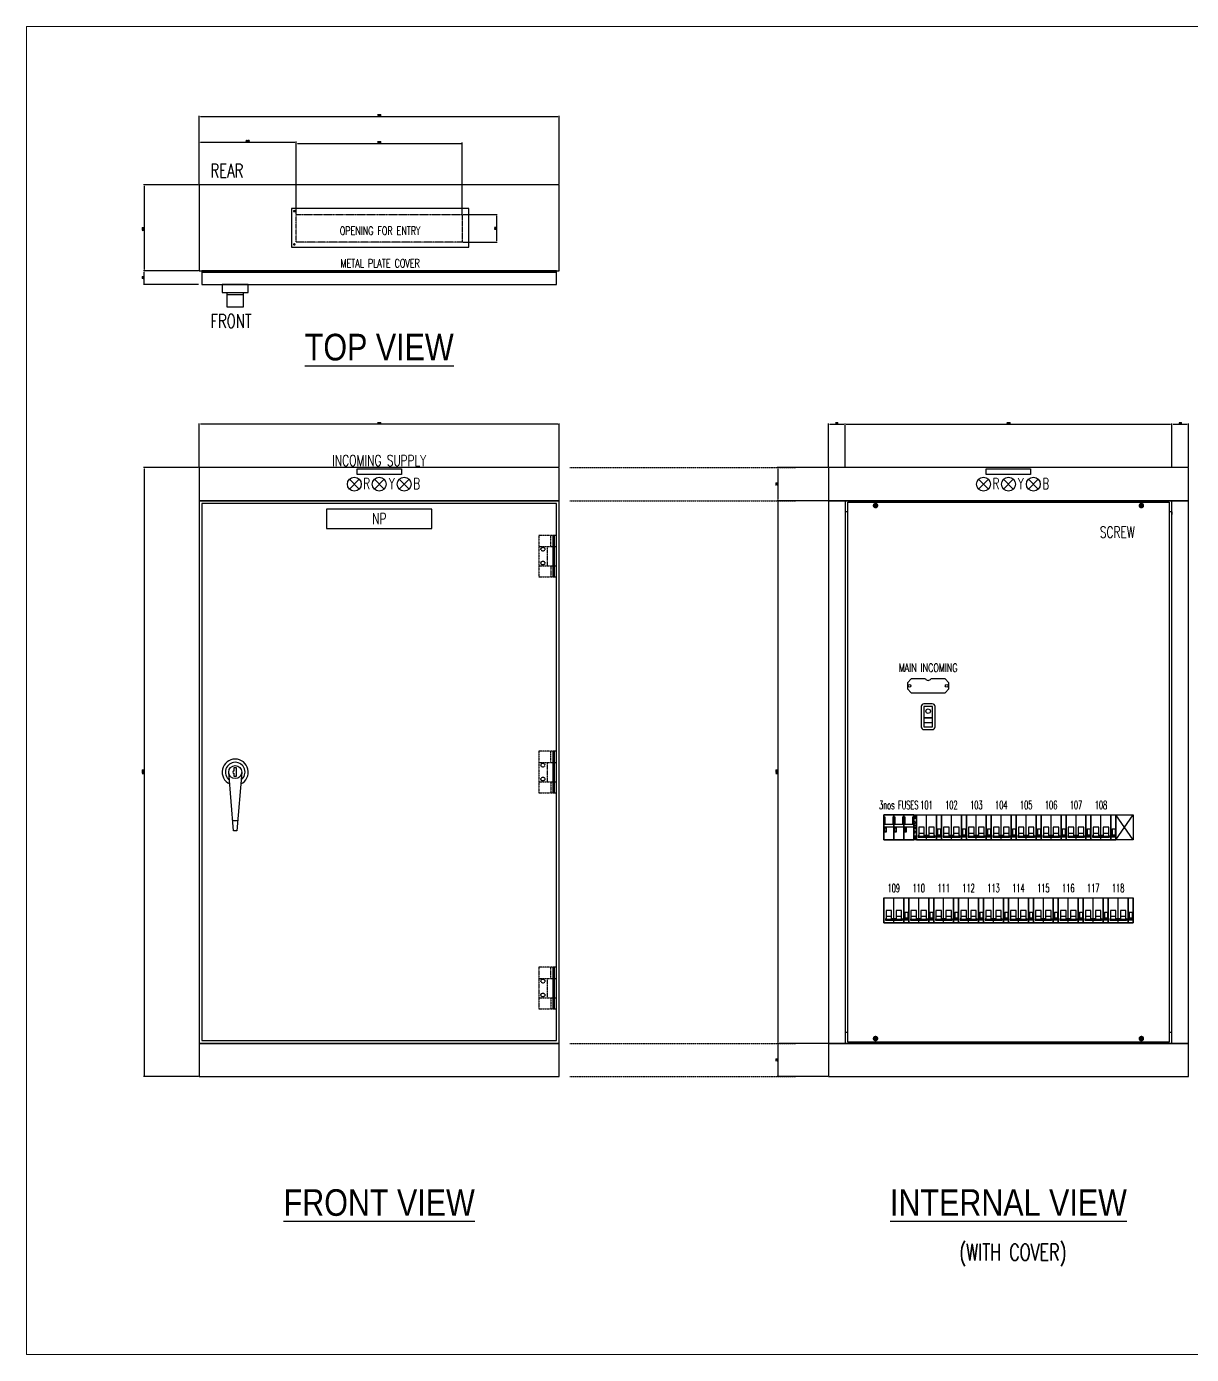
# Model space of a CAD drawing. Header units: inches. Extents: x 187 to 137830, y 99 to 66837.
# Drawn here: x 87886 to 113123, y 940 to 29717 of the extents above; entities that cross this region are included whole.
import ezdxf
from ezdxf.enums import TextEntityAlignment as Align

# ---------------------------------------------------------------- set-up
doc = ezdxf.new("R2010")
doc.units = ezdxf.units.IN
doc.header["$MEASUREMENT"] = 0
doc.linetypes.add('HIDDEN', pattern=[0.375, 0.25, -0.125])
for name, color, linetype in [('accessory', 9, 'Continuous'), ('CHANGE', 4, 'Continuous'), ('Dim', 9, 'Continuous'), ('FRAME', 3, 'Continuous'), ('text', 2, 'Continuous')]:
    doc.layers.add(name, color=color, linetype=linetype)
doc.styles.add('SIMPLEX', font='SIMPLEX.shx', dxfattribs={"width": 0.7})
doc.styles.add('VNI-HELVE-CONDENSE', font='')
doc.styles.get('VNI-HELVE-CONDENSE').set_extended_font_data('VNI-Helve-Condense')
doc.dimstyles.new('STANDARD$0', dxfattribs={"dimscale": 2, "dimtxt": 12, "dimasz": 13, "dimexe": 10, "dimexo": 10, "dimgap": 10, "dimtad": 1, "dimdec": 0, "dimzin": 0, "dimdsep": 46, "dimtxsty": 'VNI-HELVE-CONDENSE', "dimcen": 2, "dimdle": 2, "dimclrd": 1, "dimclre": 1, "dimclrt": 2, "dimadec": 0, "dimazin": 0, "dimtfac": 1, "dimtdec": 0, "dimtofl": 0, "dimtmove": 0, "dimatfit": 3, "dimfxl": 1, "dimtolj": 1, "dimtzin": 0, "dimarcsym": 1})

# ---------------------------------------------------------------- blocks, each defined once
blk = doc.blocks.new('A$C713E30C8')
at = {"layer": 'CHANGE'}
for p, q in [((-12.5, 41.6), (-12.5, 5)), ((-8, 41.6), (-8, 21)), ((8, 41.6), (-8, 41.6)), ((7.5, 46.6), (-7.5, 46.6)), ((8, 21), (8, 41.6)), ((12.5, 5), (12.5, 41.6)), ((-8, 21), (-8, 5)), ((-8, 21), (8, 21)), ((8, 21), (-8, 21)), ((-8, 13), (8, 13)), ((-8, 5), (8, 5)), ((-7.5, 0), (7.5, 0)), ((8, 5), (8, 21))]:
    blk.add_line(p, q, dxfattribs=at)
for centre, major_axis, start_param, end_param in [((-7.5, 41.6), (3.54, 3.54), 0.785398, 2.356194), ((0, 33.3), (-2.83, 2.83), 3.926991, 10.210176), ((7.5, 41.6), (-3.54, 3.54), 3.926991, 5.497787), ((-7.5, 5), (-3.54, 3.54), 0.785398, 2.356194), ((7.5, 5), (3.54, 3.54), 3.926991, 5.497787)]:
    blk.add_ellipse(centre, major_axis=major_axis, ratio=1, start_param=start_param, end_param=end_param, dxfattribs=at)
blk = doc.blocks.new('C-2P')
at = {"layer": 'CHANGE'}
for p, q in [((18, -15), (18, 22.5)), ((4, -10.4), (14, -10.4)), ((18, -22.5), (18, -17.6)), ((22, -10.4), (32, -10.4))]:
    blk.add_line(p, q, dxfattribs=at)
for points in [[(36, 22.5), (36, -22.5), (0, -22.5), (0, 22.5)], [(4, 0), (4, -15), (3, -15), (3, -17.6), (33, -17.6), (33, -15), (32, -15), (32, 0), (22, 0), (22, -15), (14, -15), (14, 0)]]:
    blk.add_lwpolyline(points, close=True, dxfattribs=at)
at = {"layer": 'CHANGE', "const_width": 3}
blk.add_lwpolyline([(3, -16.3), (33, -16.3)], dxfattribs=at)
blk = doc.blocks.new('A$C6653205B')
at = {"layer": 'CHANGE', "linetype": 'Continuous'}
for p, q in [((0, 45), (0, 0)), ((36, 0), (36, 45)), ((45, 0), (45, 45)), ((0, 0), (36, 0)), ((36, 0), (45, 0)), ((44.1, 8.3), (44.5, 8.3))]:
    blk.add_line(p, q, dxfattribs=at)
at = {"layer": 'CHANGE'}
for p, q in [((36, 45), (45, 45)), ((36, 2.3), (36, 42.8)), ((45, 42.8), (45, 2.3)), ((45, 6.5), (32.9, 6.5)), ((45, 5.6), (32.9, 5.6)), ((45, 5.4), (32.9, 5.4)), ((45, 4.7), (32.9, 4.7)), ((45, 8.3), (36, 8.3)), ((45, 7.4), (36, 7.4)), ((38.2, 19.5), (43.6, 19.5)), ((38.2, 19.5), (38.2, 8.3)), ((43.6, 19.5), (43.6, 8.3))]:
    blk.add_line(p, q, dxfattribs=at)
at = {"layer": 'CHANGE', "linetype": 'ByBlock', "zscale": 0.0393700787401575}
blk.add_blockref('C-2P', (0, 22.5), dxfattribs=at)
blk = doc.blocks.new('*D110')
at = {"layer": 'DEFPOINTS', "color": 0, "transparency": 16777216}
for p in [(91626, 20161), (90432, 6961), (91626, 6961)]:
    blk.add_point(p, dxfattribs=at)
at = {"layer": 'Dim', "color": 8, "lineweight": -2, "transparency": 16777216}
for p, q in [((91611, 20161), (90417, 20161)), ((90432, 20134), (90432, 6988)), ((91611, 6961), (90417, 6961))]:
    blk.add_line(p, q, dxfattribs=at)
at = {"layer": 'Dim', "color": 8, "transparency": 16777216}
for points in [[(90428, 20134), (90437, 20134), (90432, 20161)], [(90428, 6988), (90437, 6988), (90432, 6961)]]:
    blk.add_solid(points, dxfattribs=at)
at = {"layer": 'Dim', "color": 6, "transparency": 16777216, "insert": (90404, 13561), "char_height": 27, "attachment_point": 5, "rotation": 90, "style": 'SIMPLEX'}
blk.add_mtext('\\A1;13200', dxfattribs=at)
blk = doc.blocks.new('*D127')
at = {"layer": 'DEFPOINTS', "color": 0, "transparency": 16777216}
for p in [(91626, 21097), (91626, 20161), (99426, 20161)]:
    blk.add_point(p, dxfattribs=at)
at = {"layer": 'Dim', "color": 8, "lineweight": -2, "transparency": 16777216}
for p, q in [((91626, 20176), (91626, 21112)), ((99399, 21097), (91653, 21097)), ((99426, 20176), (99426, 21112))]:
    blk.add_line(p, q, dxfattribs=at)
at = {"layer": 'Dim', "color": 8, "transparency": 16777216}
for points in [[(91653, 21101), (91653, 21092), (91626, 21097)], [(99399, 21101), (99399, 21092), (99426, 21097)]]:
    blk.add_solid(points, dxfattribs=at)
at = {"layer": 'Dim', "color": 6, "transparency": 16777216, "insert": (95526, 21125), "char_height": 27, "attachment_point": 5, "style": 'SIMPLEX'}
blk.add_mtext('\\A1;7800', dxfattribs=at)
blk = doc.blocks.new('LIGHT45')
at = {"layer": 'CHANGE'}
for p, q in [((-53.8, -8.8), (-36.2, 8.8)), ((-53.8, 8.8), (-36.2, -8.8)), ((-8.8, 8.8), (8.8, -8.8)), ((-8.8, -8.8), (8.8, 8.8)), ((36.2, 8.8), (53.8, -8.8)), ((36.2, -8.8), (53.8, 8.8))]:
    blk.add_line(p, q, dxfattribs=at)
for centre in [(-45, 0), (0, 0), (45, 0)]:
    blk.add_circle(centre, 12.5, dxfattribs=at)
blk = doc.blocks.new('*D114')
at = {"layer": 'DEFPOINTS', "color": 0, "transparency": 16777216}
for p in [(99426, 27768), (91626, 26290), (99426, 26284)]:
    blk.add_point(p, dxfattribs=at)
at = {"layer": 'Dim', "color": 8, "lineweight": -2, "transparency": 16777216}
for p, q in [((91626, 26305), (91626, 27783)), ((91653, 27768), (99399, 27768)), ((99426, 26299), (99426, 27783))]:
    blk.add_line(p, q, dxfattribs=at)
at = {"layer": 'Dim', "color": 8, "transparency": 16777216}
for points in [[(91653, 27772), (91653, 27763), (91626, 27768)], [(99399, 27772), (99399, 27763), (99426, 27768)]]:
    blk.add_solid(points, dxfattribs=at)
at = {"layer": 'Dim', "color": 6, "transparency": 16777216, "insert": (95526, 27796), "char_height": 27, "attachment_point": 5, "style": 'SIMPLEX'}
blk.add_mtext('\\A1;7800', dxfattribs=at)
blk = doc.blocks.new('*D115')
at = {"layer": 'DEFPOINTS', "color": 0, "transparency": 16777216}
for p in [(91626, 26284), (90432, 24424), (91626, 24424)]:
    blk.add_point(p, dxfattribs=at)
at = {"layer": 'Dim', "color": 8, "lineweight": -2, "transparency": 16777216}
for p, q in [((91611, 26284), (90417, 26284)), ((90432, 26257), (90432, 24451)), ((91611, 24424), (90417, 24424))]:
    blk.add_line(p, q, dxfattribs=at)
at = {"layer": 'Dim', "color": 8, "transparency": 16777216}
for points in [[(90428, 26257), (90437, 26257), (90432, 26284)], [(90428, 24451), (90437, 24451), (90432, 24424)]]:
    blk.add_solid(points, dxfattribs=at)
at = {"layer": 'Dim', "color": 6, "transparency": 16777216, "insert": (90404, 25324), "char_height": 27, "attachment_point": 5, "rotation": 90, "style": 'SIMPLEX'}
blk.add_mtext('\\A1;1860', dxfattribs=at)
blk = doc.blocks.new('*D130')
at = {"layer": 'DEFPOINTS', "color": 0, "transparency": 16777216}
for p in [(90432, 24424), (91626, 24424), (91626, 24124)]:
    blk.add_point(p, dxfattribs=at)
at = {"layer": 'Dim', "color": 8, "lineweight": -2, "transparency": 16777216}
for p, q in [((91611, 24424), (90417, 24424)), ((90432, 24151), (90432, 24397)), ((91611, 24124), (90417, 24124))]:
    blk.add_line(p, q, dxfattribs=at)
at = {"layer": 'Dim', "color": 8, "transparency": 16777216}
for points in [[(90428, 24397), (90437, 24397), (90432, 24424)], [(90428, 24151), (90437, 24151), (90432, 24124)]]:
    blk.add_solid(points, dxfattribs=at)
at = {"layer": 'Dim', "color": 6, "transparency": 16777216, "insert": (90404, 24274), "char_height": 27, "attachment_point": 5, "rotation": 90, "style": 'SIMPLEX'}
blk.add_mtext('\\A1;300', dxfattribs=at)
blk = doc.blocks.new('HINGE')
at = {"layer": 'accessory', "linetype": 'HIDDEN', "ltscale": 0.5}
for p, q in [((10.5, 17.5), (10.5, 37.5)), ((32.5, 17.5), (0.5, 17.5)), ((17.5, -17.5), (17.5, 17.5)), ((32.5, -17.5), (0.5, -17.5)), ((10.5, -17.5), (10.5, -37.5))]:
    blk.add_line(p, q, dxfattribs=at)
blk.add_lwpolyline([(0.5, -17.5), (0.5, -37.5), (32.5, -37.5), (32.5, 37.5), (0.5, 37.5), (0.5, 17.5)], dxfattribs=at)
at = {"layer": 'accessory', "linetype": 'HIDDEN', "ltscale": 0.5, "const_width": 5}
blk.add_lwpolyline([(5.5, -37.5), (5.5, 37.5)], dxfattribs=at)
at = {"layer": 'accessory', "linetype": 'HIDDEN', "ltscale": 0.5}
for centre in [(25, 12.5), (25, -12.5)]:
    blk.add_circle(centre, 3.5, dxfattribs=at)
blk = doc.blocks.new('A$C60B25F5B')
at = {"xscale": -1, "rotation": 180}
blk.add_blockref('HINGE', (-0.5, 37.5), dxfattribs=at)
blk = doc.blocks.new('*D131')
at = {"layer": 'DEFPOINTS', "color": 0, "transparency": 16777216}
for p in [(105258, 20161), (104162, 19441), (105258, 19441)]:
    blk.add_point(p, dxfattribs=at)
at = {"layer": 'Dim', "color": 8, "lineweight": -2, "transparency": 16777216}
for p, q in [((105243, 20161), (104147, 20161)), ((104162, 20134), (104162, 19468)), ((105243, 19441), (104147, 19441))]:
    blk.add_line(p, q, dxfattribs=at)
at = {"layer": 'Dim', "color": 8, "transparency": 16777216}
for points in [[(104157, 20134), (104166, 20134), (104162, 20161)], [(104157, 19468), (104166, 19468), (104162, 19441)]]:
    blk.add_solid(points, dxfattribs=at)
at = {"layer": 'Dim', "color": 6, "transparency": 16777216, "insert": (104133, 19801), "char_height": 27, "attachment_point": 5, "rotation": 90, "style": 'SIMPLEX'}
blk.add_mtext('\\A1;720', dxfattribs=at)
blk = doc.blocks.new('*D132')
at = {"layer": 'DEFPOINTS', "color": 0, "transparency": 16777216}
for p in [(105258, 19441), (104162, 7681), (105258, 7681)]:
    blk.add_point(p, dxfattribs=at)
at = {"layer": 'Dim', "color": 8, "lineweight": -2, "transparency": 16777216}
for p, q in [((105243, 19441), (104147, 19441)), ((104162, 19414), (104162, 7708)), ((105243, 7681), (104147, 7681))]:
    blk.add_line(p, q, dxfattribs=at)
at = {"layer": 'Dim', "color": 8, "transparency": 16777216}
for points in [[(104157, 19414), (104166, 19414), (104162, 19441)], [(104157, 7708), (104166, 7708), (104162, 7681)]]:
    blk.add_solid(points, dxfattribs=at)
at = {"layer": 'Dim', "color": 6, "transparency": 16777216, "insert": (104133, 13561), "char_height": 27, "attachment_point": 5, "rotation": 90, "style": 'SIMPLEX'}
blk.add_mtext('\\A1;11760', dxfattribs=at)
blk = doc.blocks.new('*D133')
at = {"layer": 'DEFPOINTS', "color": 0, "transparency": 16777216}
for p in [(105258, 7681), (104162, 6961), (105258, 6961)]:
    blk.add_point(p, dxfattribs=at)
at = {"layer": 'Dim', "color": 8, "lineweight": -2, "transparency": 16777216}
for p, q in [((105243, 7681), (104147, 7681)), ((104162, 7654), (104162, 6988)), ((105243, 6961), (104147, 6961))]:
    blk.add_line(p, q, dxfattribs=at)
at = {"layer": 'Dim', "color": 8, "transparency": 16777216}
for points in [[(104157, 7654), (104166, 7654), (104162, 7681)], [(104157, 6988), (104166, 6988), (104162, 6961)]]:
    blk.add_solid(points, dxfattribs=at)
at = {"layer": 'Dim', "color": 6, "transparency": 16777216, "insert": (104133, 7321), "char_height": 27, "attachment_point": 5, "rotation": 90, "style": 'SIMPLEX'}
blk.add_mtext('\\A1;720', dxfattribs=at)
blk = doc.blocks.new('*D134')
at = {"layer": 'DEFPOINTS', "color": 0, "transparency": 16777216}
for p in [(105618, 21097), (105258, 20161), (105618, 20161)]:
    blk.add_point(p, dxfattribs=at)
at = {"layer": 'Dim', "color": 8, "lineweight": -2, "transparency": 16777216}
for p, q in [((105258, 20176), (105258, 21112)), ((105285, 21097), (105591, 21097)), ((105618, 20176), (105618, 21112))]:
    blk.add_line(p, q, dxfattribs=at)
at = {"layer": 'Dim', "color": 8, "transparency": 16777216}
for points in [[(105285, 21101), (105285, 21092), (105258, 21097)], [(105591, 21101), (105591, 21092), (105618, 21097)]]:
    blk.add_solid(points, dxfattribs=at)
at = {"layer": 'Dim', "color": 6, "transparency": 16777216, "insert": (105438, 21125), "char_height": 27, "attachment_point": 5, "style": 'SIMPLEX'}
blk.add_mtext('\\A1;360', dxfattribs=at)
blk = doc.blocks.new('*D135')
at = {"layer": 'DEFPOINTS', "color": 0, "transparency": 16777216}
for p in [(112698, 21097), (105618, 20161), (112698, 20161)]:
    blk.add_point(p, dxfattribs=at)
at = {"layer": 'Dim', "color": 8, "lineweight": -2, "transparency": 16777216}
for p, q in [((105618, 20176), (105618, 21112)), ((105645, 21097), (112671, 21097)), ((112698, 20176), (112698, 21112))]:
    blk.add_line(p, q, dxfattribs=at)
at = {"layer": 'Dim', "color": 8, "transparency": 16777216}
for points in [[(105645, 21101), (105645, 21092), (105618, 21097)], [(112671, 21101), (112671, 21092), (112698, 21097)]]:
    blk.add_solid(points, dxfattribs=at)
at = {"layer": 'Dim', "color": 6, "transparency": 16777216, "insert": (109158, 21125), "char_height": 27, "attachment_point": 5, "style": 'SIMPLEX'}
blk.add_mtext('\\A1;7080', dxfattribs=at)
blk = doc.blocks.new('*D136')
at = {"layer": 'DEFPOINTS', "color": 0, "transparency": 16777216}
for p in [(113058, 21097), (112698, 20161), (113058, 20161)]:
    blk.add_point(p, dxfattribs=at)
at = {"layer": 'Dim', "color": 8, "lineweight": -2, "transparency": 16777216}
for p, q in [((112698, 20176), (112698, 21112)), ((112725, 21097), (113031, 21097)), ((113058, 20176), (113058, 21112))]:
    blk.add_line(p, q, dxfattribs=at)
at = {"layer": 'Dim', "color": 8, "transparency": 16777216}
for points in [[(112725, 21101), (112725, 21092), (112698, 21097)], [(113031, 21101), (113031, 21092), (113058, 21097)]]:
    blk.add_solid(points, dxfattribs=at)
at = {"layer": 'Dim', "color": 6, "transparency": 16777216, "insert": (112878, 21125), "char_height": 27, "attachment_point": 5, "style": 'SIMPLEX'}
blk.add_mtext('\\A1;360', dxfattribs=at)
blk = doc.blocks.new('e-02sqmm')
at = {"linetype": 'ByBlock'}
for p, q in [((5, 20), (0, 20)), ((5, 18), (0, 18)), ((5, 16), (0, 16)), ((5, 3), (0, 3)), ((5, -3), (0, -3)), ((5, -16), (0, -16)), ((5, -18), (0, -18)), ((5, -20), (0, -20))]:
    blk.add_line(p, q, dxfattribs=at)
blk.add_lwpolyline([(0, -21), (5, -21), (5, 21), (0, 21)], close=True, dxfattribs=at)
at = {"linetype": 'ByBlock', "const_width": 0.8}
for points in [[(1.2, 7.2), (3.8, 9.8)], [(1.2, -9.8), (3.8, -7.2)]]:
    blk.add_lwpolyline(points, dxfattribs=at)
at = {"linetype": 'ByBlock'}
for centre, radius in [((2.5, 8.5), 2), ((2.5, 0), 1), ((2.5, -8.5), 2)]:
    blk.add_circle(centre, radius, dxfattribs=at)
blk = doc.blocks.new('LABEL2')
blk.add_lwpolyline([(-5, 25), (-30.5, 25), (-37.5, 18), (-37.5, 7), (-30.5, 0), (30.5, 0), (37.5, 7), (37.5, 18), (30.5, 25), (5, 25)])
for centre in [(-33.5, 12.5), (33.5, 12.5)]:
    blk.add_circle(centre, 2.5)
blk.add_arc((0, 28.2), 5.94, 212.6579, 327.3421)
blk = doc.blocks.new('A$C2E3C6996')
at = {"layer": 'CHANGE', "linetype": 'Continuous'}
for p, q in [((-3, -106.3), (-11.8, 0)), ((11.8, 0), (3, -106.3)), ((3, -106.3), (-3, -106.3))]:
    blk.add_line(p, q, dxfattribs=at)
blk.add_lwpolyline([(-1.9, 2.4), (-1.9, 8), (1.9, 8), (1.9, -8), (-1.9, -8), (-1.9, -2.4)], dxfattribs=at)
blk.add_circle((0, 0), 11.8, dxfattribs=at)
for centre, radius, start, end in [((0, 0), 23.6, 295.1222, 244.8778), ((0, 0), 17.7, 306.8699, 233.1301), ((-1.9, 0), 2.36, 90, 270), ((0, -76.2), 11.5, 246.5353, 293.4647)]:
    blk.add_arc(centre, radius, start, end, dxfattribs=at)
blk = doc.blocks.new('LOCK NEW')
at = {"layer": 'FRAME'}
blk.add_blockref('A$C2E3C6996', (0, 0), dxfattribs=at)
blk = doc.blocks.new('LOCK NEW_TOP')
at = {"layer": 'FRAME'}
for p, q in [((15, 18.4), (-15, 18.4)), ((15, 18.1), (-15, 18.1))]:
    blk.add_line(p, q, dxfattribs=at)
for points in [[(-15, 14), (-15, 40), (15, 40), (15, 14)], [(23.6, 14), (23.6, 0), (-23.6, 0), (-23.6, 14), (23.6, 14)]]:
    blk.add_lwpolyline(points, dxfattribs=at)
blk = doc.blocks.new('*D120')
at = {"layer": 'DEFPOINTS', "color": 0, "transparency": 16777216}
for p in [(93726, 27213), (91626, 26284), (93726, 26284)]:
    blk.add_point(p, dxfattribs=at)
at = {"layer": 'Dim', "color": 8, "lineweight": -2, "transparency": 16777216}
for p, q in [((91626, 26299), (91626, 27228)), ((91653, 27213), (93699, 27213)), ((93726, 26299), (93726, 27228))]:
    blk.add_line(p, q, dxfattribs=at)
at = {"layer": 'Dim', "color": 8, "transparency": 16777216}
for points in [[(91653, 27218), (91653, 27209), (91626, 27213)], [(93699, 27218), (93699, 27209), (93726, 27213)]]:
    blk.add_solid(points, dxfattribs=at)
at = {"layer": 'Dim', "color": 6, "transparency": 16777216, "insert": (92676, 27242), "char_height": 27, "attachment_point": 5, "style": 'SIMPLEX'}
blk.add_mtext('\\A1;2100', dxfattribs=at)
blk = doc.blocks.new('*D128')
at = {"layer": 'DEFPOINTS', "color": 0, "transparency": 16777216}
for p in [(97326, 27186), (93726, 25644), (97326, 25644)]:
    blk.add_point(p, dxfattribs=at)
at = {"layer": 'Dim', "color": 8, "lineweight": -2, "transparency": 16777216}
for p, q in [((93726, 25659), (93726, 27201)), ((93753, 27186), (97299, 27186)), ((97326, 25659), (97326, 27201))]:
    blk.add_line(p, q, dxfattribs=at)
at = {"layer": 'Dim', "color": 8, "transparency": 16777216}
for points in [[(93753, 27190), (93753, 27181), (93726, 27186)], [(97299, 27190), (97299, 27181), (97326, 27186)]]:
    blk.add_solid(points, dxfattribs=at)
at = {"layer": 'Dim', "color": 6, "transparency": 16777216, "insert": (95526, 27214), "char_height": 27, "attachment_point": 5, "style": 'SIMPLEX'}
blk.add_mtext('\\A1;3600', dxfattribs=at)
blk = doc.blocks.new('*D129')
at = {"layer": 'DEFPOINTS', "color": 0, "transparency": 16777216}
for p in [(97326, 25644), (97326, 25044), (98069, 25044)]:
    blk.add_point(p, dxfattribs=at)
at = {"layer": 'Dim', "color": 8, "lineweight": -2, "transparency": 16777216}
for p, q in [((97341, 25644), (98084, 25644)), ((98069, 25617), (98069, 25071)), ((97341, 25044), (98084, 25044))]:
    blk.add_line(p, q, dxfattribs=at)
at = {"layer": 'Dim', "color": 8, "transparency": 16777216}
for points in [[(98064, 25617), (98073, 25617), (98069, 25644)], [(98064, 25071), (98073, 25071), (98069, 25044)]]:
    blk.add_solid(points, dxfattribs=at)
at = {"layer": 'Dim', "color": 6, "transparency": 16777216, "insert": (98040, 25344), "char_height": 27, "attachment_point": 5, "rotation": 90, "style": 'SIMPLEX'}
blk.add_mtext('\\A1;600', dxfattribs=at)

msp = doc.modelspace()

# ---------------------------------------------------------------- hatches: boundary and pattern name
at = {"layer": 'CHANGE'}
for points in [[(93716.26, 25716.6, 1), (93656.26, 25716.6, 1)], [(93716.26, 24996.6, -1), (93656.26, 24996.6, -1)]]:
    msp.add_hatch(color=256, dxfattribs=at).paths.add_polyline_path(points)

# ---------------------------------------------------------------- linework, layer by layer
at = {"color": 6, "linetype": 'Continuous', "lineweight": 0}
msp.add_lwpolyline([(87885.66, 29716.93), (137830.06, 29716.93), (137830.06, 940.2), (87885.66, 940.2)], close=True, dxfattribs=at)
at = {"layer": 'accessory'}
for points in [[(95046.24, 20130.71), (96006.24, 20130.71), (96006.24, 20010.71), (95046.24, 20010.71), (95046.24, 20130.71)], [(108678.24, 20130.71), (109638.24, 20130.71), (109638.24, 20010.71), (108678.24, 20010.71), (108678.24, 20130.71)]]:
    msp.add_lwpolyline(points, dxfattribs=at)
at = {"layer": 'accessory', "const_width": 60}
for points in [[(106248.24, 19335.71, 1), (106308.24, 19335.71, 1)], [(112068.24, 19335.71, -1), (112008.24, 19335.71, -1)], [(106248.24, 7785.71, -1), (106308.24, 7785.71, -1)], [(112068.24, 7785.71, 1), (112008.24, 7785.71, 1)]]:
    msp.add_lwpolyline(points, format="xyb", close=True, dxfattribs=at)
at = {"layer": 'CHANGE', "linetype": 'HIDDEN', "ltscale": 1.5}
for p, q in [((99652.36, 20160.71), (104543.45, 20160.71)), ((99652.36, 19440.71), (104543.45, 19440.71)), ((99652.36, 7680.71), (104543.45, 7680.71)), ((99652.36, 6960.71), (104543.45, 6960.71))]:
    msp.add_line(p, q, dxfattribs=at)
at = {"layer": 'CHANGE'}
for p, q in [((106458.24, 12591.71), (106482.24, 12591.71)), ((106458.24, 12435.71), (106482.24, 12435.71)), ((106674.24, 12423.71), (106458.24, 12423.71)), ((106482.24, 12591.71), (106482.24, 12435.71)), ((106650.24, 12591.71), (106674.24, 12591.71)), ((106650.24, 12591.71), (106650.24, 12435.71)), ((106650.24, 12435.71), (106674.24, 12435.71)), ((106674.24, 12591.71), (106698.24, 12591.71)), ((106674.24, 12435.71), (106698.24, 12435.71)), ((106890.24, 12423.71), (106674.24, 12423.71)), ((106698.24, 12591.71), (106698.24, 12435.71)), ((106866.24, 12591.71), (106890.24, 12591.71)), ((106866.24, 12591.71), (106866.24, 12435.71)), ((106866.24, 12435.71), (106890.24, 12435.71)), ((106890.24, 12591.71), (106914.24, 12591.71)), ((106890.24, 12435.71), (106914.24, 12435.71)), ((107106.24, 12423.71), (106890.24, 12423.71)), ((106914.24, 12591.71), (106914.24, 12435.71)), ((107082.24, 12591.71), (107106.24, 12591.71)), ((107082.24, 12591.71), (107082.24, 12435.71)), ((107082.24, 12435.71), (107106.24, 12435.71)), ((106674.24, 12363.71), (106458.24, 12363.71)), ((106458.24, 12267.71), (106518.24, 12267.71)), ((106464.24, 12351.71), (106506.24, 12351.71)), ((106464.24, 12351.71), (106464.24, 12279.71)), ((106464.24, 12279.71), (106506.24, 12279.71)), ((106506.24, 12279.71), (106506.24, 12351.71)), ((106518.24, 12267.71), (106518.24, 12363.71)), ((106890.24, 12363.71), (106674.24, 12363.71)), ((106674.24, 12267.71), (106734.24, 12267.71)), ((106680.24, 12351.71), (106722.24, 12351.71)), ((106680.24, 12351.71), (106680.24, 12279.71)), ((106680.24, 12279.71), (106722.24, 12279.71)), ((106722.24, 12279.71), (106722.24, 12351.71)), ((106734.24, 12267.71), (106734.24, 12363.71)), ((107106.24, 12363.71), (106890.24, 12363.71)), ((106890.24, 12267.71), (106950.24, 12267.71)), ((106896.24, 12351.71), (106938.24, 12351.71)), ((106896.24, 12351.71), (106896.24, 12279.71)), ((106896.24, 12279.71), (106938.24, 12279.71)), ((106938.24, 12279.71), (106938.24, 12351.71)), ((106950.24, 12267.71), (106950.24, 12363.71))]:
    msp.add_line(p, q, dxfattribs=at)
at = {"layer": 'CHANGE', "linetype": 'Continuous'}
msp.add_lwpolyline([(93626.26, 24936.6), (97466.26, 24936.6), (97466.26, 25776.6), (93626.26, 25776.6)], close=True, dxfattribs=at)
at = {"layer": 'CHANGE', "linetype": 'HIDDEN'}
msp.add_lwpolyline([(93726.24, 25643.96), (97326.24, 25643.96), (97326.24, 25043.96), (93726.24, 25043.96)], close=True, dxfattribs=at)
at = {"layer": 'CHANGE'}
for points in [[(94386.24, 18840.71), (96666.24, 18840.71), (96666.24, 19260.71), (94386.24, 19260.71)], [(106674.24, 12633.71), (106458.24, 12633.71), (106458.24, 12093.71), (106674.24, 12093.71)], [(106458.24, 12633.71), (106674.24, 12633.71), (106674.24, 12093.71), (106458.24, 12093.71)], [(106458.24, 12633.71), (106674.24, 12633.71), (106674.24, 12423.71), (106458.24, 12423.71)], [(106890.24, 12633.71), (106674.24, 12633.71), (106674.24, 12093.71), (106890.24, 12093.71)], [(106674.24, 12633.71), (106890.24, 12633.71), (106890.24, 12093.71), (106674.24, 12093.71)], [(106674.24, 12633.71), (106890.24, 12633.71), (106890.24, 12423.71), (106674.24, 12423.71)], [(107106.24, 12633.71), (106890.24, 12633.71), (106890.24, 12093.71), (107106.24, 12093.71)], [(106890.24, 12633.71), (107106.24, 12633.71), (107106.24, 12093.71), (106890.24, 12093.71)], [(106890.24, 12633.71), (107106.24, 12633.71), (107106.24, 12423.71), (106890.24, 12423.71)]]:
    msp.add_lwpolyline(points, close=True, dxfattribs=at)
at = {"layer": 'Dim', "ltscale": 50}
for p, q in [((111486.24, 12093.71), (111858.24, 12633.71)), ((111858.24, 12093.71), (111486.24, 12633.71))]:
    msp.add_line(p, q, dxfattribs=at)
for points in [[(95554.6, 24622.26, 0, 0, 0), (95554.6, 24797.11, 240, 0, 0), (95554.6, 24871.41, 0, 0, 0)], [(111069.28, 18606.03, 0, 0, 0), (112038.24, 18606.03, 0, 0, 0), (112038.24, 19118.75, 240, 0, 0), (112038.24, 19271.33, 0, 0, 0)]]:
    msp.add_lwpolyline(points, format="xyseb", dxfattribs=at)
at = {"layer": 'Dim', "linetype": 'ByBlock', "const_width": 48}
msp.add_lwpolyline([(91686.24, 24399.52), (99366.24, 24399.52)], dxfattribs=at)
at = {"layer": 'Dim', "linetype": 'ByBlock'}
msp.add_lwpolyline([(105678.24, 19410.71), (112638.24, 19410.71), (112638.24, 7710.71), (105678.24, 7710.71)], close=True, dxfattribs=at)
at = {"layer": 'FRAME'}
for p, q in [((105618.24, 19440.71), (105618.24, 7680.71)), ((112698.24, 7680.71), (112698.24, 19440.71)), ((105678.24, 19200.71), (105618.24, 19200.71)), ((105678.24, 19200.71), (105618.24, 19200.71)), ((112698.24, 19200.71), (112638.24, 19200.71)), ((112698.24, 19200.71), (112698.24, 19140.71)), ((105618.24, 7920.71), (105678.24, 7920.71)), ((112638.24, 7920.71), (112698.24, 7920.71))]:
    msp.add_line(p, q, dxfattribs=at)
msp.add_lwpolyline([(91626.24, 24423.52), (99426.24, 24423.52), (99426.24, 26283.52), (91626.24, 26283.52), (91626.24, 24423.52)], dxfattribs=at)
for points in [[(91686.24, 24123.52), (99366.24, 24123.52), (99366.24, 24423.52), (91686.24, 24423.52)], [(91626.24, 19440.71), (91626.24, 7680.71), (99426.24, 7680.71), (99426.24, 19440.71)], [(91686.24, 19380.71), (91686.24, 7740.71), (99366.24, 7740.71), (99366.24, 19380.71)], [(105258.24, 19440.71), (105258.24, 7680.71), (113058.24, 7680.71), (113058.24, 19440.71)], [(106458.24, 12633.71), (111858.24, 12633.71), (111858.24, 12093.71), (106458.24, 12093.71)], [(106458.24, 10833.71), (111858.24, 10833.71), (111858.24, 10293.71), (106458.24, 10293.71)]]:
    msp.add_lwpolyline(points, close=True, dxfattribs=at)
at = {"layer": 'FRAME', "color": 7}
for points in [[(91626.24, 19440.71), (99426.24, 19440.71), (99426.24, 20160.71), (91626.24, 20160.71)], [(105258.24, 19440.71), (113058.24, 19440.71), (113058.24, 20160.71), (105258.24, 20160.71)], [(91626.24, 6960.71), (99426.24, 6960.71), (99426.24, 7680.71), (91626.24, 7680.71)], [(105258.24, 6960.71), (113058.24, 6960.71), (113058.24, 7680.71), (105258.24, 7680.71)]]:
    msp.add_lwpolyline(points, close=True, dxfattribs=at)

# ---------------------------------------------------------------- block references
at = {"xscale": 12, "yscale": 12, "zscale": 12}
for p in [(95526.24, 19800.71), (109158.24, 19800.71)]:
    msp.add_blockref('LIGHT45', p, dxfattribs=at)
at = {"linetype": 'Continuous', "xscale": -12, "yscale": 12, "zscale": 12}
for p in [(99366.24, 17790.71), (99366.24, 13110.71), (99366.24, 8430.71)]:
    msp.add_blockref('A$C60B25F5B', p, dxfattribs=at)
at = {"ltscale": 50, "xscale": 12, "yscale": 12, "zscale": 12}
for p in [(107166.24, 12093.71), (107706.24, 12093.71), (108246.24, 12093.71), (108786.24, 12093.71), (109326.24, 12093.71), (109866.24, 12093.71), (110406.24, 12093.71), (110946.24, 12093.71), (106458.24, 10293.71), (106998.24, 10293.71), (107538.24, 10293.71), (108078.24, 10293.71), (108618.24, 10293.71), (109158.24, 10293.71), (109698.24, 10293.71), (110238.24, 10293.71), (110778.24, 10293.71), (111318.24, 10293.71)]:
    msp.add_blockref('A$C6653205B', p, dxfattribs=at)
at = {"layer": 'Dim', "ltscale": 50, "xscale": -12, "yscale": 12, "zscale": 12, "rotation": 180}
msp.add_blockref('LOCK NEW_TOP', (92406.24, 24123.52), dxfattribs=at)
at = {"layer": 'Dim', "ltscale": 50, "xscale": 12, "yscale": 12, "zscale": 12}
for name, p in [('LABEL2', (107418.24, 15280.32)), ('A$C713E30C8', (107418.24, 14481.1)), ('LOCK NEW', (92406.24, 13560.71)), ('e-02sqmm', (107106.24, 12363.71))]:
    msp.add_blockref(name, p, dxfattribs=at)

# ---------------------------------------------------------------- texts
at = {"layer": 'text', "linetype": 'ByBlock', "style": 'SIMPLEX', "width": 0.7}
for s, p in [('REAR', (91870.79, 26595.11)), ('FRONT', (91870.79, 23335.41))]:
    msp.add_text(s, height=300, dxfattribs=at).set_placement(p, align=Align.MIDDLE_LEFT)
at = {"layer": 'text', "style": 'SIMPLEX'}
for s, height, width, p in [('OPENING FOR ENTRY', 180, 0.7, (95546.26, 25291.41)), ('METAL PLATE COVER', 180, 0.7, (95546.26, 24586.48)), ('INCOMING SUPPLY', 240, 0.7, (95526.24, 20310.71)), ('R', 240, 0.7, (95256.24, 19812.71)), ('Y', 240, 0.7, (95796.24, 19812.71)), ('B', 240, 0.7, (96336.24, 19812.71)), ('R', 240, 0.7, (108888.24, 19812.71)), ('Y', 240, 0.7, (109428.24, 19812.71)), ('B', 240, 0.7, (109968.24, 19812.71)), ('SCREW', 240, 0.7, (111516.14, 18760.26)), ('MAIN INCOMING', 180, 0.7, (107418.24, 15820.32)), ('3nos FUSES', 180, 0.5, (106782.24, 12846.33)), ('101', 180, 0.5, (107382.24, 12846.33)), ('102', 180, 0.5, (107922.24, 12846.33)), ('103', 180, 0.5, (108462.24, 12846.33)), ('104', 180, 0.5, (109002.24, 12846.33)), ('105', 180, 0.5, (109542.24, 12846.33)), ('106', 180, 0.5, (110082.24, 12846.33)), ('107', 180, 0.5, (110622.24, 12846.33)), ('108', 180, 0.5, (111162.24, 12846.33)), ('109', 180, 0.5, (106674.24, 11046.33)), ('110', 180, 0.5, (107214.24, 11046.33)), ('111', 180, 0.5, (107754.24, 11046.33)), ('112', 180, 0.5, (108294.24, 11046.33)), ('113', 180, 0.5, (108834.24, 11046.33)), ('114', 180, 0.5, (109374.24, 11046.33)), ('115', 180, 0.5, (109914.24, 11046.33)), ('116', 180, 0.5, (110454.24, 11046.33)), ('117', 180, 0.5, (110994.24, 11046.33)), ('118', 180, 0.5, (111534.24, 11046.33))]:
    msp.add_text(s, height=height, dxfattribs=dict(at, width=width)).set_placement(p, align=Align.MIDDLE)
at = {"layer": 'text', "color": 7, "linetype": 'ByBlock', "style": 'VNI-HELVE-CONDENSE'}
msp.add_text('%%UTOP VIEW', height=576, dxfattribs=at).set_placement((95526.24, 22770.56), align=Align.MIDDLE)
at = {"layer": 'text', "linetype": 'ByBlock', "style": 'SIMPLEX', "width": 0.7}
msp.add_text('NP', height=240, dxfattribs=at).set_placement((95526.24, 19050.71), align=Align.MIDDLE_CENTER)
at = {"layer": 'text', "color": 0, "linetype": 'ByBlock', "style": 'VNI-HELVE-CONDENSE'}
for s, p in [('%%UFRONT VIEW', (95526.24, 4232.56)), ('%%UINTERNAL VIEW', (109158.24, 4232.56))]:
    msp.add_text(s, height=576, dxfattribs=at).set_placement(p, align=Align.MIDDLE)
at = {"layer": 'text', "color": 6, "style": 'SIMPLEX', "width": 0.7}
msp.add_text('(WITH COVER)', height=360, dxfattribs=at).set_placement((109255.58, 3153.86), align=Align.MIDDLE_CENTER)

# ---------------------------------------------------------------- dimensions: what is measured, and where the dimension line sits
at = {"layer": 'Dim'}
for base, p1, p2, picture, middle in [((99426.24, 27767.78), (91626.24, 26289.52), (99426.24, 26283.52), '*D114', (95526.24, 27796.28)), ((93726.24, 27213.1), (91626.24, 26283.52), (93726.24, 26283.52), '*D120', (92676.24, 27241.6)), ((97326.24, 27185.81), (93726.24, 25643.96), (97326.24, 25643.96), '*D128', (95526.24, 27214.31)), ((91626.24, 21096.71), (99426.24, 20160.71), (91626.24, 20160.71), '*D127', (95526.24, 21125.21)), ((105618.24, 21096.71), (105258.24, 20160.71), (105618.24, 20160.71), '*D134', (105438.24, 21125.21)), ((112698.24, 21096.71), (105618.24, 20160.71), (112698.24, 20160.71), '*D135', (109158.24, 21125.21)), ((113058.24, 21096.71), (112698.24, 20160.71), (113058.24, 20160.71), '*D136', (112878.24, 21125.21))]:
    dim = msp.add_linear_dim(base=base, p1=p1, p2=p2, dimstyle='STANDARD$0', override={"dimscale": 1.5, "dimtxt": 18, "dimasz": 18, "dimtxsty": 'SIMPLEX', "dimclrd": 8, "dimclre": 8, "dimclrt": 6, "dimtmove": 1}, dxfattribs=at)
    dim.commit()
    dim.dimension.update_dxf_attribs({"geometry": picture, "text_midpoint": middle})
for base, p1, p2, picture, middle in [((90432.24, 24423.52), (91626.24, 26283.52), (91626.24, 24423.52), '*D115', (90432.24, 25323.52)), ((98068.91, 25043.96), (97326.24, 25643.96), (97326.24, 25043.96), '*D129', (98068.91, 25343.96)), ((104161.58, 19440.71), (105258.24, 20160.71), (105258.24, 19440.71), '*D131', (104161.58, 19800.71)), ((104161.58, 6960.71), (105258.24, 7680.71), (105258.24, 6960.71), '*D133', (104161.58, 7320.71))]:
    dim = msp.add_linear_dim(base=base, p1=p1, p2=p2, angle=90, dimstyle='STANDARD$0', override={"dimscale": 1.5, "dimtxt": 18, "dimasz": 18, "dimtxsty": 'SIMPLEX', "dimclrd": 8, "dimclre": 8, "dimclrt": 6, "dimtmove": 1}, dxfattribs=at)
    dim.commit()
    dim.dimension.update_dxf_attribs({"geometry": picture, "text_midpoint": middle, "dimtype": 160})
for base, p1, p2, picture, middle in [((90432.24, 24423.52), (91626.24, 24123.52), (91626.24, 24423.52), '*D130', (90403.74, 24273.52)), ((90432.24, 6960.71), (91626.24, 20160.71), (91626.24, 6960.71), '*D110', (90403.74, 13560.71)), ((104161.58, 7680.71), (105258.24, 19440.71), (105258.24, 7680.71), '*D132', (104133.08, 13560.71))]:
    dim = msp.add_linear_dim(base=base, p1=p1, p2=p2, angle=90, dimstyle='STANDARD$0', override={"dimscale": 1.5, "dimtxt": 18, "dimasz": 18, "dimtxsty": 'SIMPLEX', "dimclrd": 8, "dimclre": 8, "dimclrt": 6, "dimtmove": 1}, dxfattribs=at)
    dim.commit()
    dim.dimension.update_dxf_attribs({"geometry": picture, "text_midpoint": middle})

doc.saveas('drawing.dxf')
